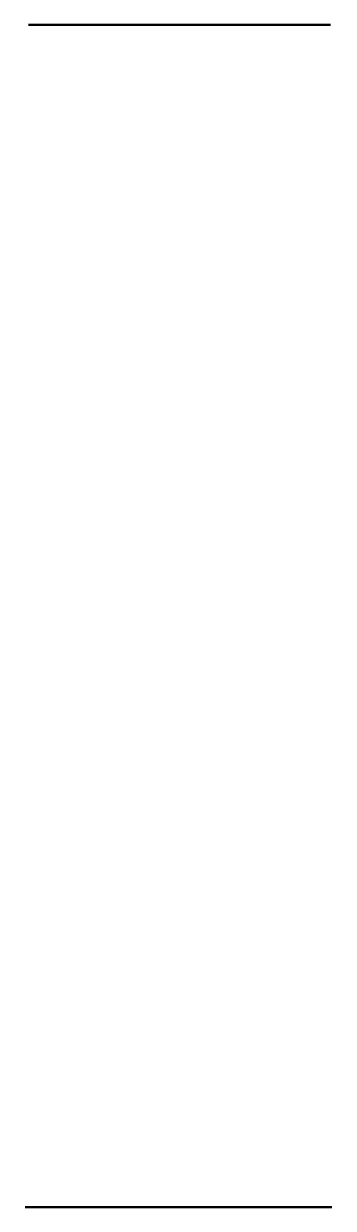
# Model space of a CAD drawing. Header units: millimetres. Extents: x -48.9 to -22.9, y -84.4 to 15.1.
import ezdxf

# ---------------------------------------------------------------- set-up
doc = ezdxf.new("R2010")
doc.units = ezdxf.units.MM

msp = doc.modelspace()

# ---------------------------------------------------------------- linework, layer by layer
at = {"color": 0}
for points in [[(-48.506, 14.991, 0.2, 0.2, 0), (-23.155, 14.991, 0.2, 0.2, 0)], [(-48.799, -84.299, 0.2, 0.2, 0), (-23.023, -84.299, 0.2, 0.2, 0)]]:
    msp.add_lwpolyline(points, format="xyseb", dxfattribs=at)

doc.saveas('drawing.dxf')
